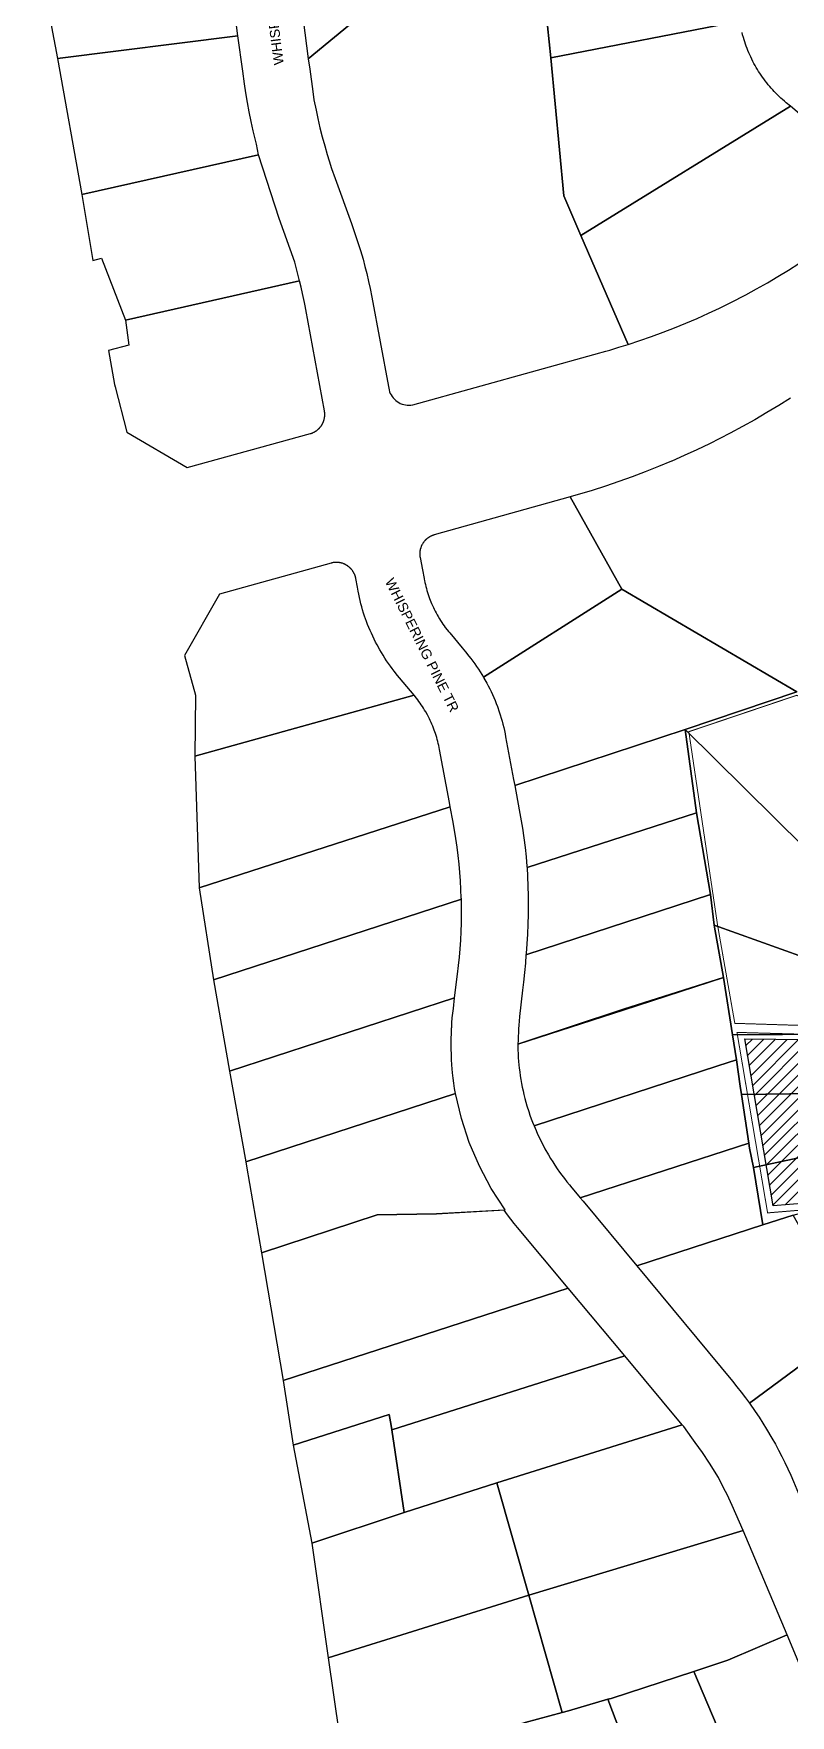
# Model space of a CAD drawing. Header units: metres. Extents: x 620457 to 624057, y 4872349 to 4874194.
# Drawn here: x 620558 to 620787, y 4872856 to 4873366 of the extents above; entities that cross this region are included whole.
import ezdxf

# ---------------------------------------------------------------- set-up
doc = ezdxf.new("R2010")
doc.units = ezdxf.units.M
doc.header["$LTSCALE"] = 10
doc.header["$MEASUREMENT"] = 0
doc.linetypes.add('DASHED', pattern=[0.75, 0.5, -0.25])
for name, color, linetype in [('Aurora_Parcel', 252, 'Continuous'), ('Cluster', 7, 'Continuous'), ('LB-STNAMES', 141, 'Continuous')]:
    doc.layers.add(name, color=color, linetype=linetype)
doc.styles.get("Standard").update_dxf_attribs({"font": 'arial.ttf'})

msp = doc.modelspace()

# ---------------------------------------------------------------- hatches: boundary and pattern name
at = {"ltscale": 1.5, "true_color": 0x2776bb}
h = msp.add_hatch(dxfattribs=at)
h.set_pattern_fill('ANSI31', color=152, scale=20)
h.set_pattern_definition([(45, (0, 0), (-1.767766953, 1.767766953), [])])
h.paths.add_polyline_path([(620839.25, 4872990.47), (620825.98, 4873008.15), (620820.46, 4873018.65), (620817.14, 4873030.24), (620814.22, 4873041.44), (620813.55, 4873045.85), (620811.01, 4873060.8), (620773.23, 4873061.17), (620781.79, 4873010.64), (620791.73, 4873011.47), (620812.74, 4872973.9), (620835.05, 4872956.97), (620855.83, 4872973.71)])
h.paths.add_polyline_path([(620880.96, 4872945.74), (620869.91, 4872962.86), (620860.07, 4872971.8), (620839.81, 4872952.92), (620849.47, 4872945.19), (620855.27, 4872933.04), (620860.24, 4872921.17), (620885.38, 4872929.18)])
h.paths.add_polyline_path([(621199.13, 4873069.71), (621174.54, 4873070.26), (621174.27, 4873040.72), (621206.58, 4873039.34)])

# ---------------------------------------------------------------- linework, layer by layer
at = {"ltscale": 1.5}
msp.add_lwpolyline([(620811.01, 4873060.8), (620813.55, 4873045.85), (620814.22, 4873041.44), (620817.14, 4873030.24), (620820.46, 4873018.65), (620825.98, 4873008.15), (620839.25, 4872990.47), (620855.83, 4872973.71), (620835.05, 4872956.97), (620812.74, 4872973.9), (620791.73, 4873011.47), (620781.79, 4873010.64), (620773.23, 4873061.17)], close=True, dxfattribs=at)
at = {"layer": 'Aurora_Parcel'}
for points in [[(620641.03, 4873358.11), (620682.62, 4873392.43), (620688.82, 4873431.22), (620631.85, 4873429.06), (620641.03, 4873358.11)], [(620619.71, 4873365.04), (620614.87, 4873403.74), (620557.84, 4873396.62), (620565.03, 4873358.22), (620619.71, 4873365.04)], [(620625.95, 4873329), (620625.32, 4873332.27), (620624.34, 4873336.29), (620623.71, 4873339.12), (620623.13, 4873342), (620622.61, 4873344.86), (620622.13, 4873347.75), (620621.72, 4873350.52), (620621.19, 4873354.35), (620619.71, 4873365.04), (620565.03, 4873358.22), (620572.48, 4873316.95), (620625.95, 4873329)], [(620632.2, 4873309.76), (620625.95, 4873329), (620572.48, 4873316.95), (620575.77, 4873297.04), (620578.39, 4873297.65), (620585.61, 4873278.96), (620638.35, 4873290.82), (620636.94, 4873296.46), (620632.2, 4873309.76)], [(620641.67, 4873244.58), (620641.77, 4873244.6), (620641.87, 4873244.63), (620641.96, 4873244.66), (620642.07, 4873244.7), (620642.17, 4873244.73), (620642.27, 4873244.77), (620642.36, 4873244.81), (620642.46, 4873244.86), (620642.65, 4873244.94), (620642.74, 4873244.99), (620642.83, 4873245.04), (620642.92, 4873245.09), (620643.02, 4873245.14), (620643.11, 4873245.19), (620643.19, 4873245.25), (620643.27, 4873245.3), (620643.37, 4873245.36), (620643.46, 4873245.42), (620643.59, 4873245.52), (620643.68, 4873245.59), (620643.76, 4873245.65), (620643.84, 4873245.72), (620643.92, 4873245.78), (620644, 4873245.85), (620644.08, 4873245.92), (620644.16, 4873245.99), (620644.23, 4873246.07), (620644.29, 4873246.14), (620644.42, 4873246.27), (620644.49, 4873246.34), (620644.56, 4873246.42), (620644.62, 4873246.5), (620644.69, 4873246.58), (620644.76, 4873246.67), (620644.82, 4873246.74), (620644.89, 4873246.83), (620644.94, 4873246.92), (620645.01, 4873247.01), (620645.1, 4873247.15), (620645.16, 4873247.24), (620645.21, 4873247.32), (620645.26, 4873247.42), (620645.31, 4873247.51), (620645.36, 4873247.61), (620645.41, 4873247.7), (620645.45, 4873247.79), (620645.49, 4873247.89), (620645.54, 4873247.98), (620645.6, 4873248.14), (620645.64, 4873248.24), (620645.67, 4873248.34), (620645.71, 4873248.43), (620645.74, 4873248.53), (620645.77, 4873248.62), (620645.8, 4873248.73), (620645.83, 4873248.83), (620645.85, 4873248.93), (620645.87, 4873249.04), (620645.9, 4873249.2), (620645.93, 4873249.3), (620645.94, 4873249.41), (620645.96, 4873249.51), (620645.97, 4873249.61), (620645.98, 4873249.72), (620645.99, 4873249.82), (620646, 4873249.93), (620646.01, 4873250.03), (620646.01, 4873250.14), (620646.01, 4873250.31), (620646.01, 4873250.41), (620646.01, 4873250.54), (620646.01, 4873250.62), (620646, 4873250.72), (620645.99, 4873250.83), (620645.98, 4873250.93), (620645.97, 4873251.04), (620645.97, 4873251.14), (620645.95, 4873251.26), (620645.91, 4873251.37), (620645.91, 4873251.5), (620640.29, 4873282.16), (620640.09, 4873283.22), (620639.89, 4873284.29), (620639.29, 4873287.03), (620638.84, 4873288.93), (620638.35, 4873290.82), (620585.61, 4873278.96), (620586.65, 4873271.39), (620580.46, 4873269.74), (620582.34, 4873259.39), (620582.51, 4873258.76), (620586.03, 4873244.95), (620604.31, 4873234.29), (620641.67, 4873244.58)], [(620735.95, 4873197.41), (620720.33, 4873225.43), (620679.14, 4873213.85), (620679, 4873213.81), (620678.9, 4873213.78), (620678.8, 4873213.74), (620678.7, 4873213.71), (620678.61, 4873213.67), (620678.51, 4873213.64), (620678.41, 4873213.6), (620678.29, 4873213.54), (620678.19, 4873213.5), (620678.1, 4873213.45), (620677.95, 4873213.38), (620677.84, 4873213.31), (620677.76, 4873213.27), (620677.67, 4873213.22), (620677.59, 4873213.17), (620677.5, 4873213.11), (620677.41, 4873213.05), (620677.33, 4873212.99), (620677.24, 4873212.93), (620677.16, 4873212.87), (620677.03, 4873212.77), (620676.94, 4873212.7), (620676.86, 4873212.64), (620676.78, 4873212.57), (620676.71, 4873212.5), (620676.63, 4873212.43), (620676.54, 4873212.35), (620676.49, 4873212.28), (620676.42, 4873212.2), (620676.35, 4873212.13), (620676.23, 4873212), (620676.16, 4873211.92), (620676.1, 4873211.84), (620676.03, 4873211.76), (620675.98, 4873211.68), (620675.91, 4873211.59), (620675.85, 4873211.51), (620675.79, 4873211.42), (620675.73, 4873211.33), (620675.67, 4873211.24), (620675.58, 4873211.1), (620675.53, 4873211.01), (620675.48, 4873210.92), (620675.44, 4873210.82), (620675.41, 4873210.73), (620675.35, 4873210.64), (620675.31, 4873210.54), (620675.25, 4873210.44), (620675.22, 4873210.35), (620675.18, 4873210.25), (620675.12, 4873210.09), (620675.09, 4873209.99), (620675.06, 4873209.89), (620675.03, 4873209.8), (620675, 4873209.68), (620674.97, 4873209.6), (620674.94, 4873209.5), (620674.92, 4873209.4), (620674.9, 4873209.3), (620674.88, 4873209.19), (620674.85, 4873209), (620674.84, 4873208.9), (620674.82, 4873208.71), (620674.8, 4873208.61), (620674.8, 4873208.51), (620674.79, 4873208.4), (620674.79, 4873208.3), (620674.78, 4873208.19), (620674.78, 4873208.09), (620674.78, 4873207.92), (620674.79, 4873207.82), (620674.79, 4873207.72), (620674.8, 4873207.61), (620674.81, 4873207.51), (620674.82, 4873207.4), (620674.82, 4873207.3), (620674.85, 4873207.2), (620674.86, 4873207.08), (620674.88, 4873206.99), (620675.58, 4873203.33), (620676.08, 4873200.67), (620676.12, 4873200.48), (620676.2, 4873200.03), (620676.33, 4873199.41), (620676.47, 4873198.81), (620676.62, 4873198.2), (620676.78, 4873197.6), (620676.95, 4873197), (620677.14, 4873196.4), (620677.34, 4873195.81), (620677.54, 4873195.21), (620677.75, 4873194.63), (620678.14, 4873193.62), (620678.38, 4873193.04), (620678.63, 4873192.46), (620678.89, 4873191.89), (620679.16, 4873191.33), (620679.44, 4873190.78), (620679.73, 4873190.22), (620680.03, 4873189.67), (620680.34, 4873189.14), (620680.77, 4873188.41), (620681.1, 4873187.89), (620681.44, 4873187.36), (620681.79, 4873186.85), (620682.15, 4873186.33), (620682.52, 4873185.83), (620683.05, 4873185.13), (620683.44, 4873184.64), (620683.84, 4873184.16), (620687.61, 4873179.66), (620688.65, 4873178.41), (620689.66, 4873177.16), (620690.26, 4873176.4), (620690.85, 4873175.63), (620691.42, 4873174.84), (620691.98, 4873174.04), (620692.52, 4873173.24), (620693.04, 4873172.42), (620693.57, 4873171.6), (620694.06, 4873170.77), (620735.95, 4873197.41)], [(620673.06, 4873165.29), (620668.66, 4873170.62), (620668.07, 4873171.31), (620667.05, 4873172.6), (620666.45, 4873173.37), (620665.87, 4873174.15), (620665.3, 4873174.95), (620664.75, 4873175.76), (620664.21, 4873176.57), (620663.69, 4873177.39), (620663.18, 4873178.23), (620662.68, 4873179.07), (620661.86, 4873180.55), (620661.4, 4873181.42), (620660.96, 4873182.29), (620660.53, 4873183.17), (620660.12, 4873184.06), (620659.73, 4873184.95), (620659.35, 4873185.85), (620658.99, 4873186.76), (620658.63, 4873187.68), (620658.08, 4873189.28), (620657.78, 4873190.21), (620657.48, 4873191.14), (620657.22, 4873192.08), (620656.97, 4873193.03), (620656.73, 4873193.99), (620656.51, 4873194.93), (620656.31, 4873195.88), (620656.13, 4873196.78), (620655.9, 4873198.06), (620655.41, 4873200.66), (620655.38, 4873200.83), (620655.36, 4873200.93), (620655.33, 4873201.03), (620655.29, 4873201.14), (620655.27, 4873201.24), (620655.24, 4873201.34), (620655.21, 4873201.44), (620655.18, 4873201.54), (620655.14, 4873201.63), (620655.11, 4873201.73), (620655.07, 4873201.83), (620654.99, 4873202.02), (620654.94, 4873202.11), (620654.9, 4873202.2), (620654.85, 4873202.3), (620654.8, 4873202.39), (620654.75, 4873202.47), (620654.7, 4873202.57), (620654.64, 4873202.66), (620654.54, 4873202.83), (620654.48, 4873202.92), (620654.36, 4873203.08), (620654.3, 4873203.17), (620654.24, 4873203.25), (620654.16, 4873203.33), (620654.11, 4873203.41), (620654.04, 4873203.49), (620653.97, 4873203.57), (620653.9, 4873203.65), (620653.82, 4873203.72), (620653.75, 4873203.8), (620653.68, 4873203.87), (620653.53, 4873204), (620653.45, 4873204.07), (620653.37, 4873204.14), (620653.29, 4873204.21), (620653.21, 4873204.27), (620653.13, 4873204.34), (620653.04, 4873204.4), (620652.96, 4873204.46), (620652.87, 4873204.52), (620652.79, 4873204.58), (620652.7, 4873204.63), (620652.54, 4873204.73), (620652.44, 4873204.79), (620652.34, 4873204.84), (620652.25, 4873204.88), (620652.16, 4873204.93), (620652.06, 4873204.98), (620651.97, 4873205.02), (620651.87, 4873205.06), (620651.78, 4873205.1), (620651.67, 4873205.14), (620651.58, 4873205.18), (620651.4, 4873205.26), (620651.3, 4873205.27), (620651.2, 4873205.3), (620651.1, 4873205.33), (620650.99, 4873205.36), (620650.89, 4873205.38), (620650.79, 4873205.42), (620650.68, 4873205.43), (620650.58, 4873205.45), (620650.48, 4873205.47), (620650.38, 4873205.48), (620650.18, 4873205.51), (620650.08, 4873205.52), (620649.97, 4873205.54), (620649.87, 4873205.54), (620649.76, 4873205.54), (620649.66, 4873205.54), (620649.56, 4873205.54), (620649.45, 4873205.54), (620649.35, 4873205.54), (620649.24, 4873205.54), (620649.14, 4873205.54), (620649.02, 4873205.52), (620648.92, 4873205.51), (620648.82, 4873205.5), (620648.71, 4873205.49), (620648.61, 4873205.47), (620648.51, 4873205.46), (620648.4, 4873205.44), (620648.3, 4873205.42), (620648.12, 4873205.38), (620648.01, 4873205.35), (620647.9, 4873205.32), (620614.17, 4873195.96), (620603.56, 4873177.32), (620606.84, 4873165.36), (620606.66, 4873146.86), (620673.06, 4873165.29)], [(620755.16, 4873154.94), (620789.02, 4873166.36), (620735.95, 4873197.41), (620694.06, 4873170.77), (620694.15, 4873170.64), (620694.23, 4873170.49), (620695.05, 4873169), (620695.52, 4873168.14), (620695.96, 4873167.26), (620696.39, 4873166.39), (620696.8, 4873165.48), (620697.2, 4873164.59), (620697.58, 4873163.69), (620697.94, 4873162.77), (620698.29, 4873161.85), (620698.85, 4873160.25), (620699.15, 4873159.33), (620699.44, 4873158.39), (620699.72, 4873157.44), (620699.96, 4873156.49), (620700.22, 4873155.55), (620700.42, 4873154.58), (620700.63, 4873153.63), (620700.79, 4873152.69), (620703.21, 4873139.79), (620703.56, 4873137.92), (620755.16, 4873154.94)], [(620684.01, 4873131.54), (620683.77, 4873132.82), (620680.8, 4873148.86), (620680.68, 4873149.46), (620680.55, 4873150.06), (620680.4, 4873150.68), (620680.25, 4873151.28), (620680.09, 4873151.89), (620679.92, 4873152.49), (620679.74, 4873153.1), (620679.55, 4873153.7), (620679.17, 4873154.75), (620678.94, 4873155.33), (620678.72, 4873155.91), (620678.47, 4873156.49), (620678.23, 4873157.07), (620677.97, 4873157.65), (620677.7, 4873158.2), (620677.4, 4873158.75), (620677.11, 4873159.32), (620676.58, 4873160.26), (620676.26, 4873160.82), (620675.93, 4873161.35), (620675.59, 4873161.88), (620675.24, 4873162.41), (620674.9, 4873162.92), (620674.51, 4873163.44), (620674.15, 4873163.93), (620673.77, 4873164.44), (620673.06, 4873165.29), (620606.66, 4873146.86), (620608.01, 4873106.99), (620684.01, 4873131.54)], [(620758.61, 4873129.71), (620755.16, 4873154.94), (620703.56, 4873137.92), (620704.91, 4873130.6), (620705.87, 4873125.02), (620706.28, 4873122.12), (620706.67, 4873119.22), (620706.97, 4873116.3), (620707.24, 4873113.38), (620707.26, 4873113.09), (620758.61, 4873129.71)], [(620687.37, 4873103.48), (620687.37, 4873103.68), (620687.36, 4873103.87), (620687.26, 4873106.45), (620687.12, 4873109.03), (620686.93, 4873111.6), (620686.69, 4873114.17), (620686.41, 4873116.74), (620686.08, 4873119.31), (620685.72, 4873121.89), (620684.89, 4873126.89), (620684.01, 4873131.54), (620608.01, 4873106.99), (620612.3, 4873079.09), (620687.37, 4873103.48)], [(620762.83, 4873104.89), (620758.61, 4873129.71), (620707.26, 4873113.09), (620707.41, 4873110.43), (620707.54, 4873107.5), (620707.61, 4873104.54), (620707.59, 4873098.86), (620707.52, 4873095.91), (620707.39, 4873092.97), (620707.21, 4873090.03), (620706.97, 4873087.09), (620706.94, 4873086.67), (620762.83, 4873104.89)], [(620685.34, 4873073.64), (620686.25, 4873080.84), (620686.55, 4873083.41), (620686.81, 4873085.98), (620687.01, 4873088.51), (620687.18, 4873091.13), (620687.32, 4873093.7), (620687.39, 4873096.29), (620687.41, 4873098.9), (620687.37, 4873103.48), (620612.3, 4873079.09), (620617.13, 4873051.4), (620685.34, 4873073.64)], [(620736.64, 4873070.05), (620766.79, 4873079.77), (620763.97, 4873095.64), (620762.83, 4873104.89), (620706.94, 4873086.67), (620706.76, 4873084.18), (620706.51, 4873081.27), (620706.21, 4873078.38), (620705.93, 4873075.96), (620705.02, 4873067.99), (620704.88, 4873066.55), (620704.79, 4873065.4), (620704.71, 4873064.24), (620704.66, 4873063.1), (620704.63, 4873061.92), (620704.61, 4873060.78), (620704.48, 4873059.62), (620736.64, 4873070.05)], [(620765.01, 4873053.01), (620770.71, 4873054.88), (620769.53, 4873062.39), (620766.79, 4873079.77), (620736.49, 4873070.25), (620704.48, 4873059.62), (620704.51, 4873057.88), (620704.55, 4873056.7), (620704.62, 4873055.55), (620704.71, 4873054.39), (620704.91, 4873052.33), (620705.06, 4873051.18), (620705.23, 4873050.02), (620705.41, 4873048.88), (620705.61, 4873047.73), (620705.84, 4873046.59), (620706.08, 4873045.45), (620706.33, 4873044.33), (620706.62, 4873043.19), (620706.93, 4873042.07), (620707.25, 4873040.94), (620707.78, 4873039.23), (620708.15, 4873038.13), (620708.55, 4873037.02), (620708.95, 4873035.95), (620709.38, 4873034.86), (620765.01, 4873053.01)], [(620685.57, 4873044.62), (620685.32, 4873046.2), (620685.1, 4873047.76), (620684.9, 4873049.33), (620684.74, 4873050.91), (620684.54, 4873053.34), (620684.44, 4873054.92), (620684.38, 4873056.54), (620684.33, 4873058.1), (620684.32, 4873059.69), (620684.33, 4873061.27), (620684.37, 4873062.86), (620684.44, 4873064.45), (620684.46, 4873064.75), (620684.51, 4873066.03), (620684.63, 4873067.61), (620684.96, 4873070.41), (620685.34, 4873073.64), (620617.13, 4873051.4), (620622.08, 4873023.97), (620685.57, 4873044.62)], [(620816.22, 4873044.94), (620815.08, 4873062.83), (620769.53, 4873062.39), (620770.71, 4873054.88), (620771.84, 4873046.9), (620772.19, 4873044.39), (620816.22, 4873044.94)], [(620774.41, 4873029.57), (620772.19, 4873044.39), (620771.84, 4873046.9), (620770.71, 4873054.88), (620765.01, 4873053.01), (620709.38, 4873034.86), (620709.99, 4873033.46), (620710.48, 4873032.34), (620711.01, 4873031.22), (620711.55, 4873030.12), (620712.11, 4873029.02), (620712.69, 4873027.94), (620713.77, 4873026.04), (620714.4, 4873024.98), (620715.05, 4873023.94), (620715.72, 4873022.91), (620716.41, 4873021.89), (620717.11, 4873020.88), (620717.83, 4873019.88), (620718.57, 4873018.9), (620719.33, 4873017.92), (620720.11, 4873016.96), (620720.85, 4873016.08), (620720.9, 4873016.02), (620723.4, 4873013.08), (620774.41, 4873029.57)], [(620622.08, 4873023.97), (620622.31, 4873022.64), (620626.83, 4872996.35), (620661.89, 4873007.91), (620679.85, 4873008.19), (620700.63, 4873009.38), (620696.45, 4873015.87), (620692.83, 4873022.69), (620689.79, 4873029.79), (620687.37, 4873037.11), (620685.57, 4873044.62), (620622.08, 4873023.97)], [(620817.9, 4873031.19), (620817.66, 4873032.33), (620817.47, 4873033.46), (620817.27, 4873034.6), (620817.11, 4873035.74), (620816.96, 4873036.88), (620816.75, 4873038.94), (620816.73, 4873039.12), (620816.33, 4873043.65), (620816.22, 4873044.94), (620772.19, 4873044.39), (620774.41, 4873029.57), (620774.69, 4873028.09), (620775.81, 4873022.22), (620817.9, 4873031.19)], [(620778.65, 4873004.83), (620775.81, 4873022.22), (620774.69, 4873028.09), (620774.41, 4873029.57), (620723.4, 4873013.08), (620724.26, 4873012.06), (620740.57, 4872992.48), (620778.65, 4873004.83)], [(620787.84, 4873007.83), (620822.43, 4873017.14), (620822.1, 4873017.88), (620821.64, 4873018.98), (620821.19, 4873020.07), (620820.77, 4873021.18), (620820.37, 4873022.29), (620819.98, 4873023.42), (620819.34, 4873025.44), (620819.01, 4873026.59), (620818.7, 4873027.73), (620818.41, 4873028.88), (620818.14, 4873030.03), (620818, 4873030.67), (620817.9, 4873031.19), (620775.81, 4873022.22), (620778.65, 4873004.83), (620787.84, 4873007.83)], [(620719.74, 4872985.72), (620704.42, 4873004.02), (620703.37, 4873005.25), (620702.34, 4873006.64), (620701.37, 4873007.91), (620700.31, 4873009.3), (620679.85, 4873008.19), (620661.89, 4873007.91), (620626.83, 4872996.35), (620633.45, 4872957.7), (620719.74, 4872985.72)], [(620806.74, 4872974.63), (620798.72, 4872988.7), (620787.84, 4873007.83), (620778.65, 4873004.83), (620740.57, 4872992.48), (620769.45, 4872957.56), (620770.86, 4872955.83), (620772.15, 4872954.17), (620773.41, 4872952.51), (620774.64, 4872950.81), (620806.74, 4872974.63)], [(620736.9, 4872965.21), (620719.74, 4872985.72), (620633.45, 4872957.7), (620636.47, 4872938.1), (620665.47, 4872947.38), (620666.15, 4872944.13), (620666.35, 4872942.76), (620736.9, 4872965.21)], [(620809.1, 4872972.78), (620806.74, 4872974.63), (620774.64, 4872950.81), (620776.4, 4872948.31), (620777.57, 4872946.57), (620778.7, 4872944.81), (620779.81, 4872943.03), (620781.45, 4872940.26), (620782.47, 4872938.43), (620783.46, 4872936.59), (620784.43, 4872934.73), (620785.36, 4872932.85), (620786.26, 4872930.96), (620787.12, 4872929.05), (620787.94, 4872927.14), (620791, 4872919.87), (620846.62, 4872943.3), (620834.57, 4872952.79), (620822.51, 4872962.25), (620809.1, 4872972.78)], [(620698.14, 4872926.74), (620754.27, 4872944.3), (620736.9, 4872965.21), (620666.35, 4872942.76), (620670.05, 4872917.7), (620698.14, 4872926.74)], [(620670.05, 4872917.7), (620666.35, 4872942.76), (620666.15, 4872944.13), (620665.47, 4872947.38), (620636.47, 4872938.1), (620642.05, 4872908.48), (620670.05, 4872917.7)], [(620772.71, 4872912.29), (620769.39, 4872919.86), (620767.87, 4872923.19), (620766.9, 4872924.99), (620765.22, 4872928.33), (620762.58, 4872932.64), (620760.42, 4872935.96), (620759.29, 4872937.45), (620758.16, 4872938.93), (620757.15, 4872940.38), (620754.78, 4872943.75), (620754.27, 4872944.3), (620698.14, 4872926.74), (620707.8, 4872892.74), (620772.71, 4872912.29)], [(620707.8, 4872892.74), (620698.14, 4872926.74), (620670.05, 4872917.7), (620642.05, 4872908.48), (620647.08, 4872873.69), (620707.8, 4872892.74)], [(620719.79, 4872857.69), (620731.74, 4872861.15), (620732.7, 4872861.42), (620757.76, 4872869.59), (620768.06, 4872872.96), (620786.08, 4872880.63), (620772.71, 4872912.29), (620707.8, 4872892.74), (620717.94, 4872857.19), (620719.79, 4872857.69)], [(620678.78, 4872846.22), (620681.01, 4872846.85), (620705.35, 4872853.74), (620706.72, 4872854.13), (620717.94, 4872857.19), (620707.8, 4872892.74), (620647.08, 4872873.69), (620652.1, 4872838.63), (620678.78, 4872846.22)], [(620789.51, 4872803.99), (620792.88, 4872805.06), (620794.54, 4872805.6), (620796.2, 4872806.18), (620798.04, 4872806.88), (620799.63, 4872807.53), (620801.27, 4872808.22), (620802.89, 4872808.93), (620813.69, 4872814.42), (620786.08, 4872880.63), (620768.06, 4872872.96), (620757.76, 4872869.59), (620786.09, 4872802.88), (620789.51, 4872803.99)], [(620758.17, 4872794.02), (620786.09, 4872802.88), (620757.76, 4872869.59), (620732.7, 4872861.42), (620731.74, 4872861.15), (620757.25, 4872793.72), (620758.17, 4872794.02)], [(620729.67, 4872784.99), (620757.25, 4872793.72), (620731.74, 4872861.15), (620719.79, 4872857.69), (620717.94, 4872857.19), (620706.72, 4872854.13), (620705.35, 4872853.74), (620728.4, 4872784.59), (620729.67, 4872784.99)]]:
    msp.add_lwpolyline(points, close=True, dxfattribs=at)
for points in [[(620682.62, 4873392.43), (620641.03, 4873358.11), (620641.44, 4873354.97), (620642.35, 4873348.17), (620642.72, 4873345.63), (620643.36, 4873342.51), (620643.94, 4873340.03), (620644.52, 4873337.17), (620645.26, 4873334.42), (620646.05, 4873331.77), (620646.69, 4873329.07), (620647.38, 4873327.17), (620648.06, 4873324.89), (620649.12, 4873321.82), (620654.15, 4873308.17), (620655.1, 4873305.21), (620656.16, 4873302.19), (620656.85, 4873300.07), (620657.59, 4873297.43), (620658.17, 4873295.15), (620658.75, 4873293.04), (620659.23, 4873290.6), (620659.76, 4873288.48), (620660.28, 4873285.87), (620660.28, 4873285.87), (620665.32, 4873258.86), (620665.38, 4873258.32), (620665.49, 4873257.78), (620665.65, 4873257.25), (620665.85, 4873256.75), (620666.1, 4873256.26), (620666.4, 4873255.8), (620666.73, 4873255.36), (620667.1, 4873254.96), (620667.5, 4873254.59), (620667.94, 4873254.25), (620668.4, 4873253.96), (620668.89, 4873253.71), (620669.4, 4873253.51), (620669.92, 4873253.35), (620670.46, 4873253.24), (620671, 4873253.18), (620671.55, 4873253.16), (620672.09, 4873253.2), (620672.64, 4873253.28), (620729.29, 4873269), (620729.99, 4873269.2), (620731.17, 4873269.53), (620732.34, 4873269.86), (620735.11, 4873270.69), (620737.87, 4873271.55), (620723.6, 4873304.61), (620718.45, 4873316.54), (620714.45, 4873358.35), (620713.51, 4873368.11)], [(620713.51, 4873368.11), (620714.45, 4873358.35), (620771.7, 4873369.48)], [(620771.7, 4873369.48), (620714.45, 4873358.35), (620718.45, 4873316.54), (620723.6, 4873304.61), (620787.02, 4873343.7), (620787.02, 4873343.7), (620785.78, 4873344.76), (620785.26, 4873345.21), (620784.66, 4873345.72), (620784.13, 4873346.2), (620783.63, 4873346.67), (620783.13, 4873347.17), (620782.63, 4873347.64), (620782.16, 4873348.16), (620781.68, 4873348.66), (620781.22, 4873349.19), (620780.76, 4873349.71), (620780.31, 4873350.25), (620779.87, 4873350.79), (620779.39, 4873351.42), (620778.97, 4873351.98), (620778.56, 4873352.54), (620778.16, 4873353.12), (620777.78, 4873353.7), (620777.4, 4873354.29), (620777.02, 4873354.88), (620776.66, 4873355.48), (620776.33, 4873356.08), (620775.99, 4873356.7), (620775.67, 4873357.31), (620775.31, 4873358.02), (620775.01, 4873358.65), (620774.72, 4873359.28), (620774.44, 4873359.92), (620774.17, 4873360.57), (620773.91, 4873361.22), (620773.67, 4873361.87), (620773.43, 4873362.53), (620773.21, 4873363.19), (620773, 4873363.85), (620772.81, 4873364.52), (620772.56, 4873365.4), (620772.39, 4873366.07)], [(620812.21, 4873322.2), (620787.02, 4873343.7), (620723.6, 4873304.61), (620737.87, 4873271.55), (620737.87, 4873271.55), (620741.42, 4873272.72), (620744.95, 4873273.95), (620748.46, 4873275.24), (620751.94, 4873276.6), (620755.4, 4873278), (620758.82, 4873279.47), (620762.23, 4873281.02), (620765.61, 4873282.6), (620768.96, 4873284.25), (620773.54, 4873286.61), (620776.81, 4873288.4), (620780.05, 4873290.24), (620783.27, 4873292.14), (620786.45, 4873294.11), (620789.59, 4873296.11)], [(620787.03, 4873255.3), (620783.55, 4873253.11), (620779.91, 4873250.9), (620776.23, 4873248.75), (620772.53, 4873246.67), (620768.77, 4873244.65), (620762.58, 4873241.49), (620758.74, 4873239.66), (620754.86, 4873237.89), (620751.09, 4873236.24), (620750.99, 4873236.18), (620747.05, 4873234.54), (620743.09, 4873232.96), (620739.11, 4873231.47), (620735.1, 4873230.03), (620731.07, 4873228.68), (620727.01, 4873227.37), (620720.33, 4873225.43), (620735.95, 4873197.41), (620789.02, 4873166.36)], [(620789.02, 4873166.36), (620755.16, 4873154.94), (620818.36, 4873092.37)], [(620818.36, 4873092.37), (620755.16, 4873154.94), (620758.61, 4873129.71), (620762.83, 4873104.89), (620763.97, 4873095.64), (620811.27, 4873078.65)], [(620811.27, 4873078.65), (620763.97, 4873095.64), (620766.79, 4873079.77), (620769.53, 4873062.39), (620814.97, 4873062.76)]]:
    msp.add_lwpolyline(points, dxfattribs=at)
at = {"layer": 'Cluster', "linetype": 'DASHED', "const_width": 0.3, "flags": 128}
msp.add_lwpolyline([(620924.77, 4872977.13), (620913.21, 4873017.16), (620878.55, 4873027.7), (620870.47, 4873038.52), (620870.45, 4873064.15), (620876.2, 4873084.57), (620897.44, 4873078.61), (620906.08, 4873109.24), (620889.51, 4873113.83), (620788.94, 4873165.28), (620756.27, 4873154.26), (620764.95, 4873095.8), (620770.2, 4873065.91), (620811.15, 4873064.63), (620838.87, 4873068.26), (620842.93, 4873039.69), (620848.9, 4873017.3), (620850.2, 4873011.86), (620850.15, 4873012.94), (620853.76, 4873009), (620853.76, 4873009, 0.0311), (620863.05, 4873001.59), (620872.82, 4872993.69), (620881.42, 4872985.38), (620889.26, 4872976.15, -0.03026), (620897.04, 4872964.68), (620917.04, 4872974.26)], format="xyb", close=True, dxfattribs=at)
msp.add_lwpolyline([(620812.21, 4873062.01), (620815.02, 4873046.78), (620816.09, 4873038.11), (620819.11, 4873030.65), (620822.32, 4873019.4), (620827.68, 4873009.23), (620840.77, 4872991.78), (620858.81, 4872973.54), (620835.09, 4872954.43), (620811.2, 4872972.56), (620790.62, 4873009.37), (620780.13, 4873008.49), (620770.86, 4873063.17)], close=True, dxfattribs=at)

# ---------------------------------------------------------------- texts
at = {"layer": 'LB-STNAMES', "color": 7}
for rotation, p in [(97.4193, (620633.63, 4873356.44)), (296.5264, (620664.15, 4873199.82))]:
    msp.add_text('WHISPERING PINE TR', height=3, rotation=rotation, dxfattribs=at).set_placement(p)

doc.saveas('drawing.dxf')
